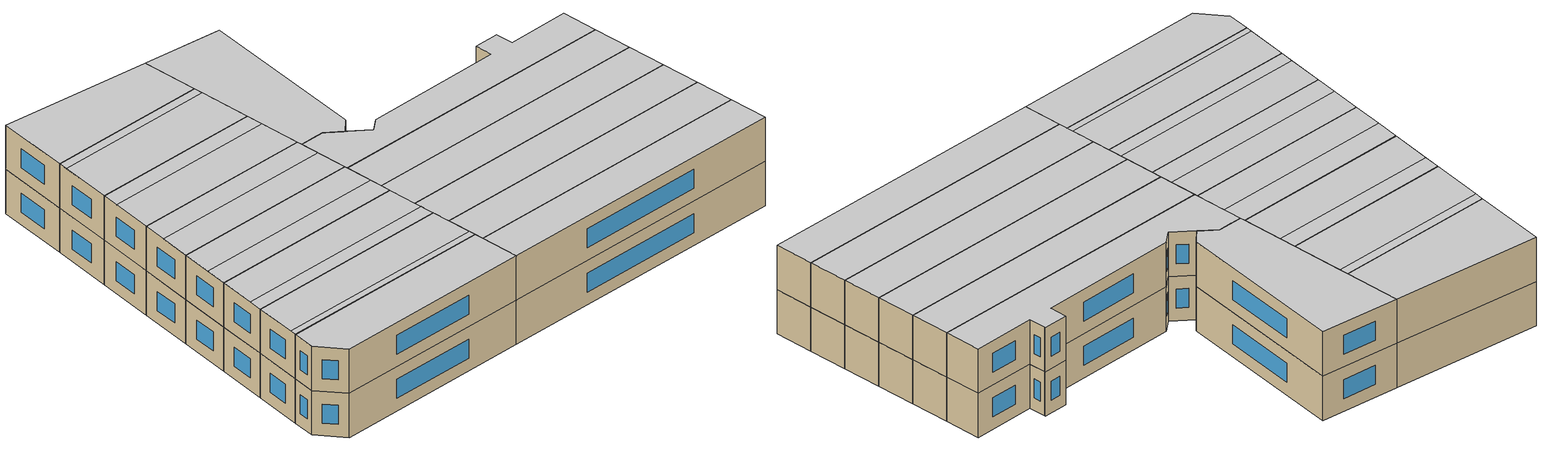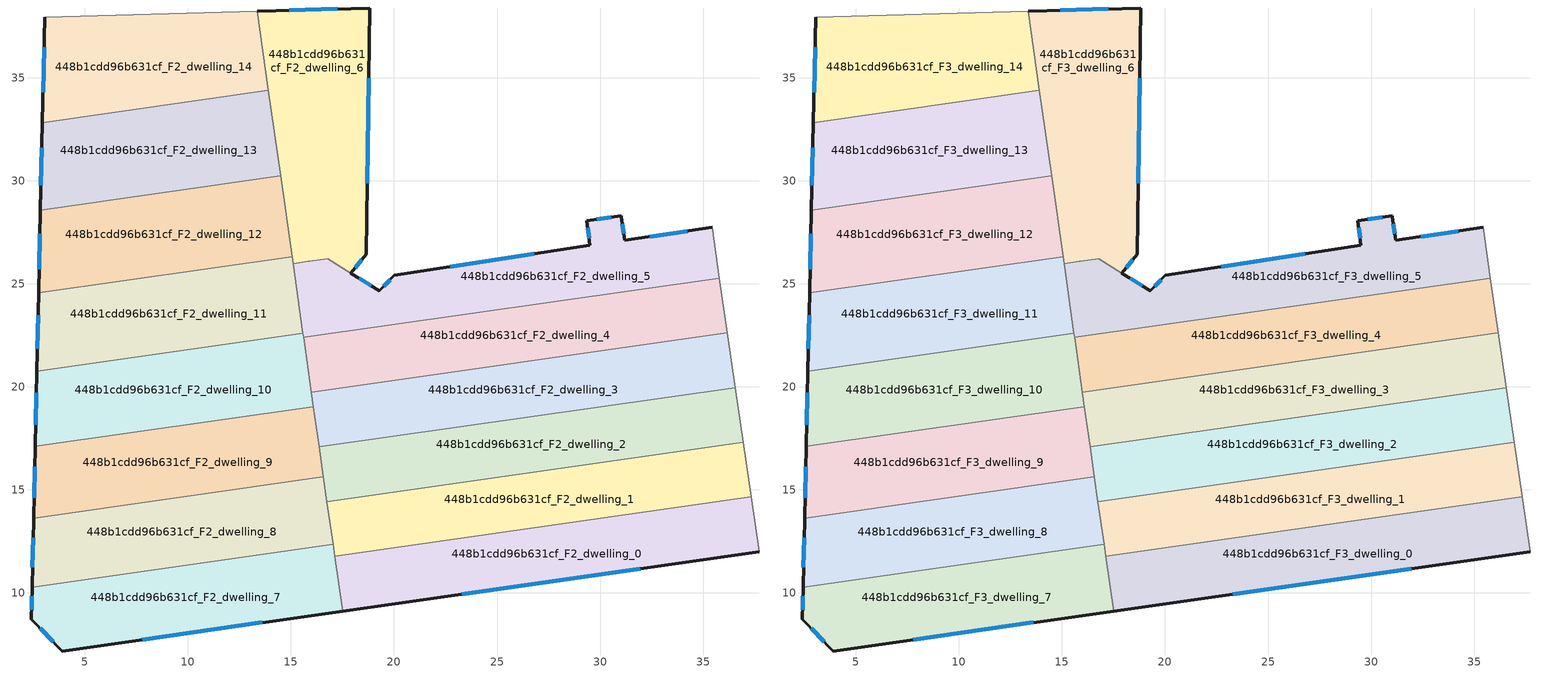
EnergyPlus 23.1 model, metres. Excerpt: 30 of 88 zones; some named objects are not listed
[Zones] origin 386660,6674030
448b1cdd96b631cf_F2_dwelling_0
 floor to 448b1cdd96b631cf_F1_dwelling_0 (EU_floor_Construction): 37.34,14.66 37.72,12.01 17.51,9.12 17.13,11.78 z6
 wall outside (EU_wall_Construction): 17.51,9.12 37.72,12.01 z6:9
 wall to 448b1cdd96b631cf_F2_dwelling_1 (EU_wall_Construction): 37.34,14.66 17.13,11.78 z6:9
 wall adiabatic (EU_wall_Construction): 37.72,12.01 37.34,14.66 z6:9
 wall to 448b1cdd96b631cf_F2_dwelling_7 (EU_wall_Construction): 17.13,11.78 17.51,9.12 z6:9
 window (EU_Window_Construction): 23.28,9.95 31.95,11.18 z6.86:8.14
448b1cdd96b631cf_F2_dwelling_1
 floor to 448b1cdd96b631cf_F1_dwelling_1 (EU_floor_Construction): 36.95,17.31 37.34,14.66 17.13,11.78 16.75,14.43 z6
 wall to 448b1cdd96b631cf_F2_dwelling_2 (EU_wall_Construction): 36.95,17.31 16.75,14.43 z6:9
 wall adiabatic (EU_wall_Construction): 37.34,14.66 36.95,17.31 z6:9
 wall to 448b1cdd96b631cf_F2_dwelling_8 (EU_wall_Construction): 16.75,14.43 17.04,12.37 z6:9
 wall to 448b1cdd96b631cf_F2_dwelling_7 (EU_wall_Construction): 17.04,12.37 17.13,11.78 z6:9
448b1cdd96b631cf_F2_dwelling_10
 floor to 448b1cdd96b631cf_F1_dwelling_10 (EU_floor_Construction): 15.58,22.6 16.09,19.04 2.59,17.12 2.67,20.75 z6
 wall outside (EU_wall_Construction): 2.67,20.75 2.59,17.12 z6:9
 wall to 448b1cdd96b631cf_F2_dwelling_9 (EU_wall_Construction): 2.59,17.12 16.09,19.04 z6:9
 wall to 448b1cdd96b631cf_F2_dwelling_11 (EU_wall_Construction): 15.58,22.6 2.67,20.75 z6:9
 wall to 448b1cdd96b631cf_F2_dwelling_4 (EU_wall_Construction): 15.99,19.74 15.61,22.4 z6:9
 wall to 448b1cdd96b631cf_F2_dwelling_5 (EU_wall_Construction): 15.61,22.4 15.58,22.6 z6:9
 wall to 448b1cdd96b631cf_F2_dwelling_3 (EU_wall_Construction): 16.09,19.04 15.99,19.74 z6:9
 window (EU_Window_Construction): 2.65,19.71 2.61,18.16 z6.86:8.14
448b1cdd96b631cf_F2_dwelling_11
 floor to 448b1cdd96b631cf_F1_dwelling_11 (EU_floor_Construction): 15.05,26.32 15.58,22.6 2.67,20.75 2.75,24.56 z6
 wall outside (EU_wall_Construction): 2.75,24.56 2.67,20.75 z6:9
 wall to 448b1cdd96b631cf_F2_dwelling_12 (EU_wall_Construction): 15.05,26.32 2.75,24.56 z6:9
 wall to 448b1cdd96b631cf_F2_dwelling_5 (EU_wall_Construction): 15.58,22.6 15.1,25.98 z6:9
 wall to 448b1cdd96b631cf_F2_dwelling_6 (EU_wall_Construction): 15.1,25.98 15.05,26.32 z6:9
 window (EU_Window_Construction): 2.73,23.48 2.69,21.84 z6.86:8.14
448b1cdd96b631cf_F2_dwelling_12
 floor to 448b1cdd96b631cf_F1_dwelling_12 (EU_floor_Construction): 14.49,30.24 15.05,26.32 2.75,24.56 2.84,28.58 z6
 wall outside (EU_wall_Construction): 2.84,28.58 2.75,24.56 z6:9
 wall to 448b1cdd96b631cf_F2_dwelling_13 (EU_wall_Construction): 14.49,30.24 2.84,28.58 z6:9
 wall to 448b1cdd96b631cf_F2_dwelling_6 (EU_wall_Construction): 15.05,26.32 14.49,30.24 z6:9
 window (EU_Window_Construction): 2.82,27.43 2.78,25.71 z6.86:8.14
448b1cdd96b631cf_F2_dwelling_13
 floor to 448b1cdd96b631cf_F1_dwelling_13 (EU_floor_Construction): 13.9,34.39 14.49,30.24 2.84,28.58 2.94,32.82 z6
 wall outside (EU_wall_Construction): 2.94,32.82 2.84,28.58 z6:9
 wall to 448b1cdd96b631cf_F2_dwelling_14 (EU_wall_Construction): 13.9,34.39 2.94,32.82 z6:9
 wall to 448b1cdd96b631cf_F2_dwelling_6 (EU_wall_Construction): 14.49,30.24 13.9,34.39 z6:9
 window (EU_Window_Construction): 2.91,31.61 2.87,29.79 z6.86:8.14
448b1cdd96b631cf_F2_dwelling_14
 floor to 448b1cdd96b631cf_F1_dwelling_14 (EU_floor_Construction): 13.35,38.23 13.9,34.39 2.94,32.82 3.05,37.95 z6
 wall outside (EU_wall_Construction): 3.05,37.95 2.94,32.82 z6:9
 wall adiabatic (EU_wall_Construction): 13.35,38.23 3.05,37.95 z6:9
 wall to 448b1cdd96b631cf_F2_dwelling_6 (EU_wall_Construction): 13.9,34.39 13.35,38.23 z6:9
 window (EU_Window_Construction): 3.02,36.48 2.97,34.29 z6.86:8.14
448b1cdd96b631cf_F2_dwelling_2
 floor to 448b1cdd96b631cf_F1_dwelling_2 (EU_floor_Construction): 36.57,19.97 36.95,17.31 16.75,14.43 16.37,17.08 z6
 wall to 448b1cdd96b631cf_F2_dwelling_3 (EU_wall_Construction): 36.57,19.97 16.37,17.08 z6:9
 wall adiabatic (EU_wall_Construction): 36.95,17.31 36.57,19.97 z6:9
 wall to 448b1cdd96b631cf_F2_dwelling_9 (EU_wall_Construction): 16.37,17.08 16.58,15.64 z6:9
 wall to 448b1cdd96b631cf_F2_dwelling_8 (EU_wall_Construction): 16.58,15.64 16.75,14.43 z6:9
448b1cdd96b631cf_F2_dwelling_3
 floor to 448b1cdd96b631cf_F1_dwelling_3 (EU_floor_Construction): 36.18,22.62 36.57,19.97 16.37,17.08 15.99,19.74 z6
 wall to 448b1cdd96b631cf_F2_dwelling_4 (EU_wall_Construction): 36.18,22.62 15.99,19.74 z6:9
 wall adiabatic (EU_wall_Construction): 36.57,19.97 36.18,22.62 z6:9
 wall to 448b1cdd96b631cf_F2_dwelling_9 (EU_wall_Construction): 16.09,19.04 16.37,17.08 z6:9
448b1cdd96b631cf_F2_dwelling_4
 floor to 448b1cdd96b631cf_F1_dwelling_4 (EU_floor_Construction): 35.8,25.28 36.18,22.62 15.99,19.74 15.61,22.4 z6
 wall to 448b1cdd96b631cf_F2_dwelling_5 (EU_wall_Construction): 35.8,25.28 15.61,22.4 z6:9
 wall adiabatic (EU_wall_Construction): 36.18,22.62 35.8,25.28 z6:9
448b1cdd96b631cf_F2_dwelling_5
 floor to 448b1cdd96b631cf_F1_dwelling_5 (EU_floor_Construction): 35.44,27.75 35.8,25.28 15.61,22.4 15.1,25.98 15.85,26.08 15.89,26.09 16.79,26.22 19.28,24.66 20.02,25.42 29.51,26.87 29.36,28.06 31.02,28.31 31.03,28.25 31.2,27.11 z6
 wall outside (EU_wall_Construction): 35.44,27.75 31.2,27.11 31.03,28.25 31.02,28.31 29.36,28.06 29.51,26.87 20.02,25.42 19.28,24.66 17.91,25.52 z6:9
 wall to 448b1cdd96b631cf_F2_dwelling_6 (EU_wall_Construction): 15.84,26.08 15.1,25.98 / 17.91,25.52 16.79,26.22 15.89,26.09 15.85,26.08 z6:9
 wall adiabatic (EU_wall_Construction): 35.8,25.28 35.44,27.75 z6:9
 window (EU_Window_Construction): 19.81,25.21 19.49,24.88 / 26.8,26.46 22.73,25.84 / 29.4,27.72 29.47,27.21 / 30.55,28.24 29.83,28.13 / 31.15,27.43 31.08,27.92 / 34.23,27.56 32.41,27.29 / 18.89,24.9 18.3,25.27 z6.86:8.14
448b1cdd96b631cf_F2_dwelling_6
 floor to 448b1cdd96b631cf_F1_dwelling_6 (EU_floor_Construction): 18.81,38.38 18.65,26.48 18.64,26.44 17.91,25.52 16.79,26.22 15.89,26.09 15.85,26.08 15.1,25.98 13.35,38.23 z6
 wall outside (EU_wall_Construction): 17.91,25.52 18.64,26.44 18.65,26.48 18.81,38.38 13.35,38.23 z6:9
 window (EU_Window_Construction): 17.25,38.34 14.91,38.28 / 18.69,29.88 18.77,34.98 / 18.12,25.78 18.43,26.17 z6.86:8.14
448b1cdd96b631cf_F2_dwelling_7
 floor to 448b1cdd96b631cf_F1_dwelling_7 (EU_floor_Construction): 17.04,12.37 17.51,9.12 3.9,7.18 2.4,8.73 2.44,10.28 z6
 wall outside (EU_wall_Construction): 2.44,10.28 2.4,8.73 3.9,7.18 17.51,9.12 z6:9
 wall to 448b1cdd96b631cf_F2_dwelling_8 (EU_wall_Construction): 17.04,12.37 2.44,10.28 z6:9
 window (EU_Window_Construction): 7.79,7.74 13.62,8.57 / 2.83,8.29 3.47,7.62 / 2.43,9.84 2.41,9.17 z6.86:8.14
448b1cdd96b631cf_F2_dwelling_8
 floor to 448b1cdd96b631cf_F1_dwelling_8 (EU_floor_Construction): 16.58,15.64 17.04,12.37 2.44,10.28 2.51,13.63 z6
 wall outside (EU_wall_Construction): 2.51,13.63 2.44,10.28 z6:9
 wall to 448b1cdd96b631cf_F2_dwelling_9 (EU_wall_Construction): 16.58,15.64 2.51,13.63 z6:9
 window (EU_Window_Construction): 2.49,12.67 2.46,11.24 z6.86:8.14
448b1cdd96b631cf_F2_dwelling_9
 floor to 448b1cdd96b631cf_F1_dwelling_9 (EU_floor_Construction): 16.09,19.04 16.58,15.64 2.51,13.63 2.59,17.12 z6
 wall outside (EU_wall_Construction): 2.59,17.12 2.51,13.63 z6:9
 window (EU_Window_Construction): 2.57,16.12 2.53,14.63 z6.86:8.14
448b1cdd96b631cf_F3_dwelling_0
 floor to 448b1cdd96b631cf_F2_dwelling_0 (EU_floor_Construction): 37.34,14.66 37.72,12.01 17.51,9.12 17.13,11.78 z9
 wall outside (EU_wall_Construction): 17.51,9.12 37.72,12.01 z9:12
 wall to 448b1cdd96b631cf_F3_dwelling_1 (EU_wall_Construction): 37.34,14.66 17.13,11.78 z9:12
 wall adiabatic (EU_wall_Construction): 37.72,12.01 37.34,14.66 z9:12
 wall to 448b1cdd96b631cf_F3_dwelling_7 (EU_wall_Construction): 17.13,11.78 17.51,9.12 z9:12
 window (EU_Window_Construction): 23.28,9.95 31.95,11.18 z9.86:11.14
 ceiling to 448b1cdd96b631cf_F4_dwelling_0 (EU_floor_Construction): 37.72,12.01 37.34,14.66 17.13,11.78 17.51,9.12 z12
448b1cdd96b631cf_F3_dwelling_1
 floor to 448b1cdd96b631cf_F2_dwelling_1 (EU_floor_Construction): 36.95,17.31 37.34,14.66 17.13,11.78 16.75,14.43 z9
 wall to 448b1cdd96b631cf_F3_dwelling_2 (EU_wall_Construction): 36.95,17.31 16.75,14.43 z9:12
 wall adiabatic (EU_wall_Construction): 37.34,14.66 36.95,17.31 z9:12
 wall to 448b1cdd96b631cf_F3_dwelling_8 (EU_wall_Construction): 16.75,14.43 17.04,12.37 z9:12
 wall to 448b1cdd96b631cf_F3_dwelling_7 (EU_wall_Construction): 17.04,12.37 17.13,11.78 z9:12
 ceiling to 448b1cdd96b631cf_F4_dwelling_1 (EU_floor_Construction): 37.34,14.66 36.95,17.31 16.75,14.43 17.13,11.78 z12
448b1cdd96b631cf_F3_dwelling_10
 floor to 448b1cdd96b631cf_F2_dwelling_10 (EU_floor_Construction): 15.58,22.6 16.09,19.04 2.59,17.12 2.67,20.75 z9
 wall outside (EU_wall_Construction): 2.67,20.75 2.59,17.12 z9:12
 wall to 448b1cdd96b631cf_F3_dwelling_9 (EU_wall_Construction): 2.59,17.12 16.09,19.04 z9:12
 wall to 448b1cdd96b631cf_F3_dwelling_11 (EU_wall_Construction): 15.58,22.6 2.67,20.75 z9:12
 wall to 448b1cdd96b631cf_F3_dwelling_4 (EU_wall_Construction): 15.99,19.74 15.61,22.4 z9:12
 wall to 448b1cdd96b631cf_F3_dwelling_5 (EU_wall_Construction): 15.61,22.4 15.58,22.6 z9:12
 wall to 448b1cdd96b631cf_F3_dwelling_3 (EU_wall_Construction): 16.09,19.04 15.99,19.74 z9:12
 window (EU_Window_Construction): 2.65,19.71 2.61,18.16 z9.86:11.14
 ceiling to 448b1cdd96b631cf_F4_dwelling_9 (EU_floor_Construction): 16.09,19.04 15.88,20.55 2.62,18.66 2.59,17.12 z12
 ceiling to 448b1cdd96b631cf_F4_dwelling_10 (EU_floor_Construction): 15.88,20.55 15.58,22.6 2.67,20.75 2.62,18.66 z12
448b1cdd96b631cf_F3_dwelling_11
 floor to 448b1cdd96b631cf_F2_dwelling_11 (EU_floor_Construction): 15.05,26.32 15.58,22.6 2.67,20.75 2.75,24.56 z9
 wall outside (EU_wall_Construction): 2.75,24.56 2.67,20.75 z9:12
 wall to 448b1cdd96b631cf_F3_dwelling_12 (EU_wall_Construction): 15.05,26.32 2.75,24.56 z9:12
 wall to 448b1cdd96b631cf_F3_dwelling_5 (EU_wall_Construction): 15.58,22.6 15.1,25.98 z9:12
 wall to 448b1cdd96b631cf_F3_dwelling_6 (EU_wall_Construction): 15.1,25.98 15.05,26.32 z9:12
 window (EU_Window_Construction): 2.73,23.48 2.69,21.84 z9.86:11.14
 ceiling to 448b1cdd96b631cf_F4_dwelling_11 (EU_floor_Construction): 15.28,24.7 15.05,26.32 2.75,24.56 2.72,22.91 z12
 ceiling to 448b1cdd96b631cf_F4_dwelling_10 (EU_floor_Construction): 15.58,22.6 15.28,24.7 2.72,22.91 2.67,20.75 z12
448b1cdd96b631cf_F3_dwelling_12
 floor to 448b1cdd96b631cf_F2_dwelling_12 (EU_floor_Construction): 14.49,30.24 15.05,26.32 2.75,24.56 2.84,28.58 z9
 wall outside (EU_wall_Construction): 2.84,28.58 2.75,24.56 z9:12
 wall to 448b1cdd96b631cf_F3_dwelling_13 (EU_wall_Construction): 14.49,30.24 2.84,28.58 z9:12
 wall to 448b1cdd96b631cf_F3_dwelling_6 (EU_wall_Construction): 15.05,26.32 14.49,30.24 z9:12
 window (EU_Window_Construction): 2.82,27.43 2.78,25.71 z9.86:11.14
 ceiling to 448b1cdd96b631cf_F4_dwelling_12 (EU_floor_Construction): 14.66,29.1 14.49,30.24 2.84,28.58 2.82,27.41 z12
 ceiling to 448b1cdd96b631cf_F4_dwelling_11 (EU_floor_Construction): 15.05,26.32 14.66,29.1 2.82,27.41 2.75,24.56 z12
448b1cdd96b631cf_F3_dwelling_13
 floor to 448b1cdd96b631cf_F2_dwelling_13 (EU_floor_Construction): 13.9,34.39 14.49,30.24 2.84,28.58 2.94,32.82 z9
 wall outside (EU_wall_Construction): 2.94,32.82 2.84,28.58 z9:12
 wall to 448b1cdd96b631cf_F3_dwelling_14 (EU_wall_Construction): 13.9,34.39 2.94,32.82 z9:12
 wall to 448b1cdd96b631cf_F3_dwelling_6 (EU_wall_Construction): 14.49,30.24 13.9,34.39 z9:12
 window (EU_Window_Construction): 2.91,31.61 2.87,29.79 z9.86:11.14
 ceiling to 448b1cdd96b631cf_F4_dwelling_12 (EU_floor_Construction): 14.49,30.24 13.99,33.78 2.92,32.2 2.84,28.58 z12
 ceiling to 448b1cdd96b631cf_F4_dwelling_13 (EU_floor_Construction): 13.99,33.78 13.9,34.39 2.94,32.82 2.92,32.2 z12
448b1cdd96b631cf_F3_dwelling_14
 floor to 448b1cdd96b631cf_F2_dwelling_14 (EU_floor_Construction): 13.35,38.23 13.9,34.39 2.94,32.82 3.05,37.95 z9
 wall outside (EU_wall_Construction): 3.05,37.95 2.94,32.82 z9:12
 wall adiabatic (EU_wall_Construction): 13.35,38.23 3.05,37.95 z9:12
 wall to 448b1cdd96b631cf_F3_dwelling_6 (EU_wall_Construction): 13.9,34.39 13.35,38.23 z9:12
 window (EU_Window_Construction): 3.02,36.48 2.97,34.29 z9.86:11.14
 ceiling to 448b1cdd96b631cf_F4_dwelling_13 (EU_floor_Construction): 13.9,34.39 13.35,38.23 3.05,37.95 2.94,32.82 z12
448b1cdd96b631cf_F3_dwelling_2
 floor to 448b1cdd96b631cf_F2_dwelling_2 (EU_floor_Construction): 36.57,19.97 36.95,17.31 16.75,14.43 16.37,17.08 z9
 wall to 448b1cdd96b631cf_F3_dwelling_3 (EU_wall_Construction): 36.57,19.97 16.37,17.08 z9:12
 wall adiabatic (EU_wall_Construction): 36.95,17.31 36.57,19.97 z9:12
 wall to 448b1cdd96b631cf_F3_dwelling_9 (EU_wall_Construction): 16.37,17.08 16.58,15.64 z9:12
 wall to 448b1cdd96b631cf_F3_dwelling_8 (EU_wall_Construction): 16.58,15.64 16.75,14.43 z9:12
 ceiling to 448b1cdd96b631cf_F4_dwelling_2 (EU_floor_Construction): 36.95,17.31 36.57,19.97 16.37,17.08 16.75,14.43 z12
448b1cdd96b631cf_F3_dwelling_3
 floor to 448b1cdd96b631cf_F2_dwelling_3 (EU_floor_Construction): 36.18,22.62 36.57,19.97 16.37,17.08 15.99,19.74 z9
 wall to 448b1cdd96b631cf_F3_dwelling_4 (EU_wall_Construction): 36.18,22.62 15.99,19.74 z9:12
 wall adiabatic (EU_wall_Construction): 36.57,19.97 36.18,22.62 z9:12
 wall to 448b1cdd96b631cf_F3_dwelling_9 (EU_wall_Construction): 16.09,19.04 16.37,17.08 z9:12
 ceiling to 448b1cdd96b631cf_F4_dwelling_3 (EU_floor_Construction): 36.57,19.97 36.18,22.62 15.99,19.74 16.37,17.08 z12
448b1cdd96b631cf_F3_dwelling_4
 floor to 448b1cdd96b631cf_F2_dwelling_4 (EU_floor_Construction): 35.8,25.28 36.18,22.62 15.99,19.74 15.61,22.4 z9
 wall to 448b1cdd96b631cf_F3_dwelling_5 (EU_wall_Construction): 35.8,25.28 15.61,22.4 z9:12
 wall adiabatic (EU_wall_Construction): 36.18,22.62 35.8,25.28 z9:12
 ceiling to 448b1cdd96b631cf_F4_dwelling_4 (EU_floor_Construction): 36.18,22.62 35.8,25.28 15.61,22.4 15.99,19.74 z12
448b1cdd96b631cf_F3_dwelling_5
 floor to 448b1cdd96b631cf_F2_dwelling_5 (EU_floor_Construction): 35.44,27.75 35.8,25.28 15.61,22.4 15.1,25.98 15.85,26.08 15.89,26.09 16.79,26.22 19.28,24.66 20.02,25.42 29.51,26.87 29.36,28.06 31.02,28.31 31.03,28.25 31.2,27.11 z9
 wall outside (EU_wall_Construction): 35.44,27.75 31.2,27.11 31.03,28.25 31.02,28.31 29.36,28.06 29.51,26.87 20.02,25.42 19.28,24.66 17.91,25.52 z9:12
 wall to 448b1cdd96b631cf_F3_dwelling_6 (EU_wall_Construction): 15.84,26.08 15.1,25.98 / 17.91,25.52 16.79,26.22 15.89,26.09 15.85,26.08 z9:12
 wall adiabatic (EU_wall_Construction): 35.8,25.28 35.44,27.75 z9:12
 window (EU_Window_Construction): 19.81,25.21 19.49,24.88 / 26.8,26.46 22.73,25.84 / 29.4,27.72 29.47,27.21 / 30.55,28.24 29.83,28.13 / 31.15,27.43 31.08,27.92 / 34.23,27.56 32.41,27.29 / 18.89,24.9 18.3,25.27 z9.86:11.14
 ceiling to 448b1cdd96b631cf_F4_dwelling_5 (EU_floor_Construction): 35.8,25.28 35.44,27.75 31.2,27.11 31.03,28.25 31.02,28.31 29.36,28.06 29.51,26.87 20.02,25.42 19.28,24.66 16.79,26.22 15.89,26.09 15.85,26.08 15.1,25.98 15.61,22.4 z12
448b1cdd96b631cf_F3_dwelling_6
 floor to 448b1cdd96b631cf_F2_dwelling_6 (EU_floor_Construction): 18.81,38.38 18.65,26.48 18.64,26.44 17.91,25.52 16.79,26.22 15.89,26.09 15.85,26.08 15.1,25.98 13.35,38.23 z9
 wall outside (EU_wall_Construction): 17.91,25.52 18.64,26.44 18.65,26.48 18.81,38.38 13.35,38.23 z9:12
 window (EU_Window_Construction): 17.25,38.34 14.91,38.28 / 18.69,29.88 18.77,34.98 / 18.12,25.78 18.43,26.17 z9.86:11.14
 ceiling to 448b1cdd96b631cf_F4_dwelling_6 (EU_floor_Construction): 17.91,25.52 18.64,26.44 18.65,26.48 18.81,38.38 13.35,38.23 15.1,25.98 15.85,26.08 15.89,26.09 16.79,26.22 z12
448b1cdd96b631cf_F3_dwelling_7
 floor to 448b1cdd96b631cf_F2_dwelling_7 (EU_floor_Construction): 17.04,12.37 17.51,9.12 3.9,7.18 2.4,8.73 2.44,10.28 z9
 wall outside (EU_wall_Construction): 2.44,10.28 2.4,8.73 3.9,7.18 17.51,9.12 z9:12
 wall to 448b1cdd96b631cf_F3_dwelling_8 (EU_wall_Construction): 17.04,12.37 2.44,10.28 z9:12
 window (EU_Window_Construction): 7.79,7.74 13.62,8.57 / 2.83,8.29 3.47,7.62 / 2.43,9.84 2.41,9.17 z9.86:11.14
 ceiling to 448b1cdd96b631cf_F4_dwelling_7 (EU_floor_Construction): 17.51,9.12 17.04,12.37 2.44,10.28 2.4,8.73 3.9,7.18 z12
448b1cdd96b631cf_F3_dwelling_8
 floor to 448b1cdd96b631cf_F2_dwelling_8 (EU_floor_Construction): 16.58,15.64 17.04,12.37 2.44,10.28 2.51,13.63 z9
 wall outside (EU_wall_Construction): 2.51,13.63 2.44,10.28 z9:12
 wall to 448b1cdd96b631cf_F3_dwelling_9 (EU_wall_Construction): 16.58,15.64 2.51,13.63 z9:12
 window (EU_Window_Construction): 2.49,12.67 2.46,11.24 z9.86:11.14
 ceiling to 448b1cdd96b631cf_F4_dwelling_8 (EU_floor_Construction): 16.98,12.83 16.58,15.64 2.51,13.63 2.45,10.75 z12
 ceiling to 448b1cdd96b631cf_F4_dwelling_7 (EU_floor_Construction): 17.04,12.37 16.98,12.83 2.45,10.75 2.44,10.28 z12
448b1cdd96b631cf_F3_dwelling_9
 floor to 448b1cdd96b631cf_F2_dwelling_9 (EU_floor_Construction): 16.09,19.04 16.58,15.64 2.51,13.63 2.59,17.12 z9
 wall outside (EU_wall_Construction): 2.59,17.12 2.51,13.63 z9:12
 window (EU_Window_Construction): 2.57,16.12 2.53,14.63 z9.86:11.14
 ceiling to 448b1cdd96b631cf_F4_dwelling_9 (EU_floor_Construction): 16.44,16.6 16.09,19.04 2.59,17.12 2.53,14.61 z12
 ceiling to 448b1cdd96b631cf_F4_dwelling_8 (EU_floor_Construction): 16.58,15.64 16.44,16.6 2.53,14.61 2.51,13.63 z12
[Building]
EU S2 Campaign: North Axis=0; Terrain=City; Solar Distribution=FullExterior
[Site:Location]
Helsinki-Vantaa.AP: Latitude=60.317; Longitude=24.963; Time Zone=2; Elevation=54.6
[SizingPeriod:WeatherFileDays]
AnnualSizingPeriod: Begin Month=1; Begin Day of Month=1; End Month=12; End Day of Month=31; Day of Week for Start Day=Monday; Use Weather File Daylight Saving Period=No; Use Weather File Rain and Snow Indicators=No
[MATERIAL]
EU_InternalMass_Material: Roughness=MediumRough; Thickness=0.1; Conductivity=1; Density=1800; Specific Heat=900; Thermal Absorptance=0.9; Solar Absorptance=0.7; Visible Absorptance=0.7
[MATERIAL:NOMASS] Roughness=MediumRough; Thermal Absorptance=0.9; Solar Absorptance=0.7; Visible Absorptance=0.7
Name | Thermal Resistance
EU_wall_NoMass | 1.10183
EU_floor_NoMass | 1.70606
[WINDOWMATERIAL:SIMPLEGLAZINGSYSTEM]
EU_Window_SimpleGlazing: UFactor=3.11035; Solar Heat Gain Coefficient=0.8; Visible Transmittance=0.8
[CONSTRUCTION]
EU_wall_Construction: EU_wall_NoMass
EU_floor_Construction: EU_floor_NoMass
EU_Window_Construction: EU_Window_SimpleGlazing
EU_InternalMass_Construction: EU_InternalMass_Material
[ZONE] Type=1; Multiplier=1; Ceiling Height=autocalculate; Floor Area=autocalculate; Part of Total Floor Area=Yes
Name | Volume
448b1cdd96b631cf_F2_dwelling_0; 448b1cdd96b631cf_F3_dwelling_0 | 164.157
448b1cdd96b631cf_F2_dwelling_1; 448b1cdd96b631cf_F3_dwelling_1 | 164.16
448b1cdd96b631cf_F2_dwelling_10; 448b1cdd96b631cf_F3_dwelling_10 | 143.662
448b1cdd96b631cf_F2_dwelling_11; 448b1cdd96b631cf_F3_dwelling_11 | 143.656
448b1cdd96b631cf_F2_dwelling_12; 448b1cdd96b631cf_F3_dwelling_12 | 143.665
448b1cdd96b631cf_F2_dwelling_13; 448b1cdd96b631cf_F3_dwelling_13 | 143.608
448b1cdd96b631cf_F2_dwelling_14; 448b1cdd96b631cf_F3_dwelling_14 | 143.664
448b1cdd96b631cf_F2_dwelling_2; 448b1cdd96b631cf_F3_dwelling_2 | 164.205
448b1cdd96b631cf_F2_dwelling_3; 448b1cdd96b631cf_F3_dwelling_3 | 164.146
448b1cdd96b631cf_F2_dwelling_4; 448b1cdd96b631cf_F3_dwelling_4 | 164.127
448b1cdd96b631cf_F2_dwelling_5; 448b1cdd96b631cf_F3_dwelling_5 | 162.011
448b1cdd96b631cf_F2_dwelling_6; 448b1cdd96b631cf_F3_dwelling_6 | 166.365
448b1cdd96b631cf_F2_dwelling_7; 448b1cdd96b631cf_F3_dwelling_7; 448b1cdd96b631cf_F2_dwelling_9; 448b1cdd96b631cf_F3_dwelling_9 | 143.642
448b1cdd96b631cf_F2_dwelling_8; 448b1cdd96b631cf_F3_dwelling_8 | 143.632
[INTERNALMASS] Construction=EU_InternalMass_Construction
Name | Zone or ZoneList | Surface Area
448b1cdd96b631cf_F2_dwelling_0_EU_InternalMass | 448b1cdd96b631cf_F2_dwelling_0 | 54.7191
448b1cdd96b631cf_F2_dwelling_1_EU_InternalMass | 448b1cdd96b631cf_F2_dwelling_1 | 54.7203
448b1cdd96b631cf_F2_dwelling_2_EU_InternalMass | 448b1cdd96b631cf_F2_dwelling_2 | 54.7347
448b1cdd96b631cf_F2_dwelling_3_EU_InternalMass | 448b1cdd96b631cf_F2_dwelling_3 | 54.7156
448b1cdd96b631cf_F2_dwelling_4_EU_InternalMass | 448b1cdd96b631cf_F2_dwelling_4 | 54.7092
448b1cdd96b631cf_F2_dwelling_5_EU_InternalMass | 448b1cdd96b631cf_F2_dwelling_5 | 54.0035
448b1cdd96b631cf_F2_dwelling_6_EU_InternalMass | 448b1cdd96b631cf_F2_dwelling_6 | 55.4552
448b1cdd96b631cf_F2_dwelling_7_EU_InternalMass | 448b1cdd96b631cf_F2_dwelling_7 | 47.8806
448b1cdd96b631cf_F2_dwelling_8_EU_InternalMass | 448b1cdd96b631cf_F2_dwelling_8 | 47.8773
448b1cdd96b631cf_F2_dwelling_9_EU_InternalMass | 448b1cdd96b631cf_F2_dwelling_9 | 47.8809
448b1cdd96b631cf_F2_dwelling_10_EU_InternalMass | 448b1cdd96b631cf_F2_dwelling_10 | 47.8876
448b1cdd96b631cf_F2_dwelling_11_EU_InternalMass | 448b1cdd96b631cf_F2_dwelling_11 | 47.8853
448b1cdd96b631cf_F2_dwelling_12_EU_InternalMass | 448b1cdd96b631cf_F2_dwelling_12 | 47.8884
448b1cdd96b631cf_F2_dwelling_13_EU_InternalMass | 448b1cdd96b631cf_F2_dwelling_13 | 47.8697
448b1cdd96b631cf_F2_dwelling_14_EU_InternalMass | 448b1cdd96b631cf_F2_dwelling_14 | 47.8879
448b1cdd96b631cf_F3_dwelling_0_EU_InternalMass | 448b1cdd96b631cf_F3_dwelling_0 | 54.7191
448b1cdd96b631cf_F3_dwelling_1_EU_InternalMass | 448b1cdd96b631cf_F3_dwelling_1 | 54.7203
448b1cdd96b631cf_F3_dwelling_2_EU_InternalMass | 448b1cdd96b631cf_F3_dwelling_2 | 54.7347
448b1cdd96b631cf_F3_dwelling_3_EU_InternalMass | 448b1cdd96b631cf_F3_dwelling_3 | 54.7156
448b1cdd96b631cf_F3_dwelling_4_EU_InternalMass | 448b1cdd96b631cf_F3_dwelling_4 | 54.7092
448b1cdd96b631cf_F3_dwelling_5_EU_InternalMass | 448b1cdd96b631cf_F3_dwelling_5 | 54.0035
448b1cdd96b631cf_F3_dwelling_6_EU_InternalMass | 448b1cdd96b631cf_F3_dwelling_6 | 55.4552
448b1cdd96b631cf_F3_dwelling_7_EU_InternalMass | 448b1cdd96b631cf_F3_dwelling_7 | 47.8806
448b1cdd96b631cf_F3_dwelling_8_EU_InternalMass | 448b1cdd96b631cf_F3_dwelling_8 | 47.8773
448b1cdd96b631cf_F3_dwelling_9_EU_InternalMass | 448b1cdd96b631cf_F3_dwelling_9 | 47.8809
448b1cdd96b631cf_F3_dwelling_10_EU_InternalMass | 448b1cdd96b631cf_F3_dwelling_10 | 47.8876
448b1cdd96b631cf_F3_dwelling_11_EU_InternalMass | 448b1cdd96b631cf_F3_dwelling_11 | 47.8853
448b1cdd96b631cf_F3_dwelling_12_EU_InternalMass | 448b1cdd96b631cf_F3_dwelling_12 | 47.8884
448b1cdd96b631cf_F3_dwelling_13_EU_InternalMass | 448b1cdd96b631cf_F3_dwelling_13 | 47.8697
448b1cdd96b631cf_F3_dwelling_14_EU_InternalMass | 448b1cdd96b631cf_F3_dwelling_14 | 47.8879
[OTHEREQUIPMENT] Fuel Type=Electricity; Design Level Calculation Method=Watts/Area; Power per Zone Floor Area=1; Fraction Latent=0; Fraction Radiant=0; Fraction Lost=0; Carbon Dioxide Generation Rate=0; EndUse Subcategory=EU_Step8_InternalGains
Name | Zone or ZoneList or Space or SpaceList | Schedule
EU_Step8_InternalGain_448b1cdd96b631cf_F2_dwelling_0_f000 | 448b1cdd96b631cf_F2_dwelling_0 | EU_Step8_GainSchedule_448b1cdd96b631cf_F2_dwelling_0_f000
EU_Step8_InternalGain_448b1cdd96b631cf_F2_dwelling_1_f000 | 448b1cdd96b631cf_F2_dwelling_1 | EU_Step8_GainSchedule_448b1cdd96b631cf_F2_dwelling_1_f000
EU_Step8_InternalGain_448b1cdd96b631cf_F2_dwelling_2_f000 | 448b1cdd96b631cf_F2_dwelling_2 | EU_Step8_GainSchedule_448b1cdd96b631cf_F2_dwelling_2_f000
EU_Step8_InternalGain_448b1cdd96b631cf_F2_dwelling_3_f000 | 448b1cdd96b631cf_F2_dwelling_3 | EU_Step8_GainSchedule_448b1cdd96b631cf_F2_dwelling_3_f000
EU_Step8_InternalGain_448b1cdd96b631cf_F2_dwelling_4_f000 | 448b1cdd96b631cf_F2_dwelling_4 | EU_Step8_GainSchedule_448b1cdd96b631cf_F2_dwelling_4_f000
EU_Step8_InternalGain_448b1cdd96b631cf_F2_dwelling_5_f000 | 448b1cdd96b631cf_F2_dwelling_5 | EU_Step8_GainSchedule_448b1cdd96b631cf_F2_dwelling_5_f000
EU_Step8_InternalGain_448b1cdd96b631cf_F2_dwelling_6_f000 | 448b1cdd96b631cf_F2_dwelling_6 | EU_Step8_GainSchedule_448b1cdd96b631cf_F2_dwelling_6_f000
EU_Step8_InternalGain_448b1cdd96b631cf_F2_dwelling_7_f000 | 448b1cdd96b631cf_F2_dwelling_7 | EU_Step8_GainSchedule_448b1cdd96b631cf_F2_dwelling_7_f000
EU_Step8_InternalGain_448b1cdd96b631cf_F2_dwelling_8_f000 | 448b1cdd96b631cf_F2_dwelling_8 | EU_Step8_GainSchedule_448b1cdd96b631cf_F2_dwelling_8_f000
EU_Step8_InternalGain_448b1cdd96b631cf_F2_dwelling_9_f000 | 448b1cdd96b631cf_F2_dwelling_9 | EU_Step8_GainSchedule_448b1cdd96b631cf_F2_dwelling_9_f000
EU_Step8_InternalGain_448b1cdd96b631cf_F2_dwelling_10_f000 | 448b1cdd96b631cf_F2_dwelling_10 | EU_Step8_GainSchedule_448b1cdd96b631cf_F2_dwelling_10_f000
EU_Step8_InternalGain_448b1cdd96b631cf_F2_dwelling_11_f000 | 448b1cdd96b631cf_F2_dwelling_11 | EU_Step8_GainSchedule_448b1cdd96b631cf_F2_dwelling_11_f000
EU_Step8_InternalGain_448b1cdd96b631cf_F2_dwelling_12_f000 | 448b1cdd96b631cf_F2_dwelling_12 | EU_Step8_GainSchedule_448b1cdd96b631cf_F2_dwelling_12_f000
EU_Step8_InternalGain_448b1cdd96b631cf_F2_dwelling_13_f000 | 448b1cdd96b631cf_F2_dwelling_13 | EU_Step8_GainSchedule_448b1cdd96b631cf_F2_dwelling_13_f000
EU_Step8_InternalGain_448b1cdd96b631cf_F2_dwelling_14_f000 | 448b1cdd96b631cf_F2_dwelling_14 | EU_Step8_GainSchedule_448b1cdd96b631cf_F2_dwelling_14_f000
EU_Step8_InternalGain_448b1cdd96b631cf_F3_dwelling_0_f000 | 448b1cdd96b631cf_F3_dwelling_0 | EU_Step8_GainSchedule_448b1cdd96b631cf_F3_dwelling_0_f000
EU_Step8_InternalGain_448b1cdd96b631cf_F3_dwelling_1_f000 | 448b1cdd96b631cf_F3_dwelling_1 | EU_Step8_GainSchedule_448b1cdd96b631cf_F3_dwelling_1_f000
EU_Step8_InternalGain_448b1cdd96b631cf_F3_dwelling_2_f000 | 448b1cdd96b631cf_F3_dwelling_2 | EU_Step8_GainSchedule_448b1cdd96b631cf_F3_dwelling_2_f000
EU_Step8_InternalGain_448b1cdd96b631cf_F3_dwelling_3_f000 | 448b1cdd96b631cf_F3_dwelling_3 | EU_Step8_GainSchedule_448b1cdd96b631cf_F3_dwelling_3_f000
EU_Step8_InternalGain_448b1cdd96b631cf_F3_dwelling_4_f000 | 448b1cdd96b631cf_F3_dwelling_4 | EU_Step8_GainSchedule_448b1cdd96b631cf_F3_dwelling_4_f000
EU_Step8_InternalGain_448b1cdd96b631cf_F3_dwelling_5_f000 | 448b1cdd96b631cf_F3_dwelling_5 | EU_Step8_GainSchedule_448b1cdd96b631cf_F3_dwelling_5_f000
EU_Step8_InternalGain_448b1cdd96b631cf_F3_dwelling_6_f000 | 448b1cdd96b631cf_F3_dwelling_6 | EU_Step8_GainSchedule_448b1cdd96b631cf_F3_dwelling_6_f000
EU_Step8_InternalGain_448b1cdd96b631cf_F3_dwelling_7_f000 | 448b1cdd96b631cf_F3_dwelling_7 | EU_Step8_GainSchedule_448b1cdd96b631cf_F3_dwelling_7_f000
EU_Step8_InternalGain_448b1cdd96b631cf_F3_dwelling_8_f000 | 448b1cdd96b631cf_F3_dwelling_8 | EU_Step8_GainSchedule_448b1cdd96b631cf_F3_dwelling_8_f000
EU_Step8_InternalGain_448b1cdd96b631cf_F3_dwelling_9_f000 | 448b1cdd96b631cf_F3_dwelling_9 | EU_Step8_GainSchedule_448b1cdd96b631cf_F3_dwelling_9_f000
EU_Step8_InternalGain_448b1cdd96b631cf_F3_dwelling_10_f000 | 448b1cdd96b631cf_F3_dwelling_10 | EU_Step8_GainSchedule_448b1cdd96b631cf_F3_dwelling_10_f000
EU_Step8_InternalGain_448b1cdd96b631cf_F3_dwelling_11_f000 | 448b1cdd96b631cf_F3_dwelling_11 | EU_Step8_GainSchedule_448b1cdd96b631cf_F3_dwelling_11_f000
EU_Step8_InternalGain_448b1cdd96b631cf_F3_dwelling_12_f000 | 448b1cdd96b631cf_F3_dwelling_12 | EU_Step8_GainSchedule_448b1cdd96b631cf_F3_dwelling_12_f000
EU_Step8_InternalGain_448b1cdd96b631cf_F3_dwelling_13_f000 | 448b1cdd96b631cf_F3_dwelling_13 | EU_Step8_GainSchedule_448b1cdd96b631cf_F3_dwelling_13_f000
EU_Step8_InternalGain_448b1cdd96b631cf_F3_dwelling_14_f000 | 448b1cdd96b631cf_F3_dwelling_14 | EU_Step8_GainSchedule_448b1cdd96b631cf_F3_dwelling_14_f000
[ZONEVENTILATION:DESIGNFLOWRATE] Schedule=EU_AlwaysOn; Design Flow Rate Calculation Method=AirChanges/Hour; Air Changes per Hour=0.756316; Ventilation Type=Natural; Fan Pressure Rise=0; Fan Total Efficiency=1; Constant Term Coefficient=1; Temperature Term Coefficient=0; Velocity Term Coefficient=0; Velocity Squared Term Coefficient=0; Minimum Indoor Temperature=-100; Maximum Indoor Temperature=100; Delta Temperature=-100; Minimum Outdoor Temperature=-100; Maximum Outdoor Temperature=100; Maximum Wind Speed=40
Name | Zone or ZoneList or Space or SpaceList
EU_ConstantAir_448b1cdd96b631cf_F2_dwelling_0 | 448b1cdd96b631cf_F2_dwelling_0
EU_ConstantAir_448b1cdd96b631cf_F2_dwelling_1 | 448b1cdd96b631cf_F2_dwelling_1
EU_ConstantAir_448b1cdd96b631cf_F2_dwelling_2 | 448b1cdd96b631cf_F2_dwelling_2
EU_ConstantAir_448b1cdd96b631cf_F2_dwelling_3 | 448b1cdd96b631cf_F2_dwelling_3
EU_ConstantAir_448b1cdd96b631cf_F2_dwelling_4 | 448b1cdd96b631cf_F2_dwelling_4
EU_ConstantAir_448b1cdd96b631cf_F2_dwelling_5 | 448b1cdd96b631cf_F2_dwelling_5
EU_ConstantAir_448b1cdd96b631cf_F2_dwelling_6 | 448b1cdd96b631cf_F2_dwelling_6
EU_ConstantAir_448b1cdd96b631cf_F2_dwelling_7 | 448b1cdd96b631cf_F2_dwelling_7
EU_ConstantAir_448b1cdd96b631cf_F2_dwelling_8 | 448b1cdd96b631cf_F2_dwelling_8
EU_ConstantAir_448b1cdd96b631cf_F2_dwelling_9 | 448b1cdd96b631cf_F2_dwelling_9
EU_ConstantAir_448b1cdd96b631cf_F2_dwelling_10 | 448b1cdd96b631cf_F2_dwelling_10
EU_ConstantAir_448b1cdd96b631cf_F2_dwelling_11 | 448b1cdd96b631cf_F2_dwelling_11
EU_ConstantAir_448b1cdd96b631cf_F2_dwelling_12 | 448b1cdd96b631cf_F2_dwelling_12
EU_ConstantAir_448b1cdd96b631cf_F2_dwelling_13 | 448b1cdd96b631cf_F2_dwelling_13
EU_ConstantAir_448b1cdd96b631cf_F2_dwelling_14 | 448b1cdd96b631cf_F2_dwelling_14
EU_ConstantAir_448b1cdd96b631cf_F3_dwelling_0 | 448b1cdd96b631cf_F3_dwelling_0
EU_ConstantAir_448b1cdd96b631cf_F3_dwelling_1 | 448b1cdd96b631cf_F3_dwelling_1
EU_ConstantAir_448b1cdd96b631cf_F3_dwelling_2 | 448b1cdd96b631cf_F3_dwelling_2
EU_ConstantAir_448b1cdd96b631cf_F3_dwelling_3 | 448b1cdd96b631cf_F3_dwelling_3
EU_ConstantAir_448b1cdd96b631cf_F3_dwelling_4 | 448b1cdd96b631cf_F3_dwelling_4
EU_ConstantAir_448b1cdd96b631cf_F3_dwelling_5 | 448b1cdd96b631cf_F3_dwelling_5
EU_ConstantAir_448b1cdd96b631cf_F3_dwelling_6 | 448b1cdd96b631cf_F3_dwelling_6
EU_ConstantAir_448b1cdd96b631cf_F3_dwelling_7 | 448b1cdd96b631cf_F3_dwelling_7
EU_ConstantAir_448b1cdd96b631cf_F3_dwelling_8 | 448b1cdd96b631cf_F3_dwelling_8
EU_ConstantAir_448b1cdd96b631cf_F3_dwelling_9 | 448b1cdd96b631cf_F3_dwelling_9
EU_ConstantAir_448b1cdd96b631cf_F3_dwelling_10 | 448b1cdd96b631cf_F3_dwelling_10
EU_ConstantAir_448b1cdd96b631cf_F3_dwelling_11 | 448b1cdd96b631cf_F3_dwelling_11
EU_ConstantAir_448b1cdd96b631cf_F3_dwelling_12 | 448b1cdd96b631cf_F3_dwelling_12
EU_ConstantAir_448b1cdd96b631cf_F3_dwelling_13 | 448b1cdd96b631cf_F3_dwelling_13
EU_ConstantAir_448b1cdd96b631cf_F3_dwelling_14 | 448b1cdd96b631cf_F3_dwelling_14
[HVACTEMPLATE:ZONE:IDEALLOADSAIRSYSTEM] System Availability Schedule=EU_AlwaysOn; Maximum Heating Supply Air Temperature=50; Minimum Cooling Supply Air Temperature=13; Maximum Heating Supply Air Humidity Ratio=0.0156; Minimum Cooling Supply Air Humidity Ratio=0.0077; Heating Limit=NoLimit; Cooling Limit=NoLimit; Heating Availability Schedule=EU_AlwaysOn; Cooling Availability Schedule=EU_CoolingOff; Dehumidification Control Type=ConstantSensibleHeatRatio; Cooling Sensible Heat Ratio=0.7; Dehumidification Setpoint=60; Humidification Control Type=None; Humidification Setpoint=30; Outdoor Air Method=None; Outdoor Air Flow Rate per Person=0.00944; Outdoor Air Flow Rate per Zone Floor Area=0; Outdoor Air Flow Rate per Zone=0; Demand Controlled Ventilation Type=None; Outdoor Air Economizer Type=NoEconomizer; Heat Recovery Type=None; Sensible Heat Recovery Effectiveness=0.7; Latent Heat Recovery Effectiveness=0.65
Name | Template Thermostat
448b1cdd96b631cf_F2_dwelling_0 | EU_HeatOnly_448b1cdd96b631cf_F2_dwelling_0
448b1cdd96b631cf_F2_dwelling_1 | EU_HeatOnly_448b1cdd96b631cf_F2_dwelling_1
448b1cdd96b631cf_F2_dwelling_2 | EU_HeatOnly_448b1cdd96b631cf_F2_dwelling_2
448b1cdd96b631cf_F2_dwelling_3 | EU_HeatOnly_448b1cdd96b631cf_F2_dwelling_3
448b1cdd96b631cf_F2_dwelling_4 | EU_HeatOnly_448b1cdd96b631cf_F2_dwelling_4
448b1cdd96b631cf_F2_dwelling_5 | EU_HeatOnly_448b1cdd96b631cf_F2_dwelling_5
448b1cdd96b631cf_F2_dwelling_6 | EU_HeatOnly_448b1cdd96b631cf_F2_dwelling_6
448b1cdd96b631cf_F2_dwelling_7 | EU_HeatOnly_448b1cdd96b631cf_F2_dwelling_7
448b1cdd96b631cf_F2_dwelling_8 | EU_HeatOnly_448b1cdd96b631cf_F2_dwelling_8
448b1cdd96b631cf_F2_dwelling_9 | EU_HeatOnly_448b1cdd96b631cf_F2_dwelling_9
448b1cdd96b631cf_F2_dwelling_10 | EU_HeatOnly_448b1cdd96b631cf_F2_dwelling_10
448b1cdd96b631cf_F2_dwelling_11 | EU_HeatOnly_448b1cdd96b631cf_F2_dwelling_11
448b1cdd96b631cf_F2_dwelling_12 | EU_HeatOnly_448b1cdd96b631cf_F2_dwelling_12
448b1cdd96b631cf_F2_dwelling_13 | EU_HeatOnly_448b1cdd96b631cf_F2_dwelling_13
448b1cdd96b631cf_F2_dwelling_14 | EU_HeatOnly_448b1cdd96b631cf_F2_dwelling_14
448b1cdd96b631cf_F3_dwelling_0 | EU_HeatOnly_448b1cdd96b631cf_F3_dwelling_0
448b1cdd96b631cf_F3_dwelling_1 | EU_HeatOnly_448b1cdd96b631cf_F3_dwelling_1
448b1cdd96b631cf_F3_dwelling_2 | EU_HeatOnly_448b1cdd96b631cf_F3_dwelling_2
448b1cdd96b631cf_F3_dwelling_3 | EU_HeatOnly_448b1cdd96b631cf_F3_dwelling_3
448b1cdd96b631cf_F3_dwelling_4 | EU_HeatOnly_448b1cdd96b631cf_F3_dwelling_4
448b1cdd96b631cf_F3_dwelling_5 | EU_HeatOnly_448b1cdd96b631cf_F3_dwelling_5
448b1cdd96b631cf_F3_dwelling_6 | EU_HeatOnly_448b1cdd96b631cf_F3_dwelling_6
448b1cdd96b631cf_F3_dwelling_7 | EU_HeatOnly_448b1cdd96b631cf_F3_dwelling_7
448b1cdd96b631cf_F3_dwelling_8 | EU_HeatOnly_448b1cdd96b631cf_F3_dwelling_8
448b1cdd96b631cf_F3_dwelling_9 | EU_HeatOnly_448b1cdd96b631cf_F3_dwelling_9
448b1cdd96b631cf_F3_dwelling_10 | EU_HeatOnly_448b1cdd96b631cf_F3_dwelling_10
448b1cdd96b631cf_F3_dwelling_11 | EU_HeatOnly_448b1cdd96b631cf_F3_dwelling_11
448b1cdd96b631cf_F3_dwelling_12 | EU_HeatOnly_448b1cdd96b631cf_F3_dwelling_12
448b1cdd96b631cf_F3_dwelling_13 | EU_HeatOnly_448b1cdd96b631cf_F3_dwelling_13
448b1cdd96b631cf_F3_dwelling_14 | EU_HeatOnly_448b1cdd96b631cf_F3_dwelling_14
[SIZING:ZONE] Zone Cooling Design Supply Air Temperature Input Method=SupplyAirTemperature; Zone Cooling Design Supply Air Temperature=13; Zone Heating Design Supply Air Temperature Input Method=SupplyAirTemperature; Zone Heating Design Supply Air Temperature=50; Zone Cooling Design Supply Air Humidity Ratio=0.008; Zone Heating Design Supply Air Humidity Ratio=0.008; Cooling Design Air Flow Method=DesignDay; Cooling Design Air Flow Rate=0; Cooling Minimum Air Flow per Zone Floor Area=0.000762; Cooling Minimum Air Flow=0; Cooling Minimum Air Flow Fraction=0.2; Heating Design Air Flow Method=DesignDay; Heating Design Air Flow Rate=0; Heating Maximum Air Flow per Zone Floor Area=0.002032; Heating Maximum Air Flow=0.141576; Heating Maximum Air Flow Fraction=0.3; Account for Dedicated Outdoor Air System=No; Dedicated Outdoor Air System Control Strategy=NeutralSupplyAir; Dedicated Outdoor Air Low Setpoint Temperature for Design=autosize; Dedicated Outdoor Air High Setpoint Temperature for Design=autosize; Zone Load Sizing Method=Sensible Load Only No Latent Load; Zone Latent Cooling Design Supply Air Humidity Ratio Input Method=HumidityRatioDifference; Zone Cooling Design Supply Air Humidity Ratio Difference=0.005; Zone Latent Heating Design Supply Air Humidity Ratio Input Method=HumidityRatioDifference; Zone Humidification Design Supply Air Humidity Ratio Difference=0.005
448b1cdd96b631cf_F2_dwelling_0; 448b1cdd96b631cf_F2_dwelling_1; 448b1cdd96b631cf_F2_dwelling_2; 448b1cdd96b631cf_F2_dwelling_3; 448b1cdd96b631cf_F2_dwelling_4; 448b1cdd96b631cf_F2_dwelling_5; 448b1cdd96b631cf_F2_dwelling_6; 448b1cdd96b631cf_F2_dwelling_7; 448b1cdd96b631cf_F2_dwelling_8; 448b1cdd96b631cf_F2_dwelling_9; 448b1cdd96b631cf_F2_dwelling_10; 448b1cdd96b631cf_F2_dwelling_11; 448b1cdd96b631cf_F2_dwelling_12; 448b1cdd96b631cf_F2_dwelling_13; 448b1cdd96b631cf_F2_dwelling_14; 448b1cdd96b631cf_F3_dwelling_0; 448b1cdd96b631cf_F3_dwelling_1; 448b1cdd96b631cf_F3_dwelling_2; 448b1cdd96b631cf_F3_dwelling_3; 448b1cdd96b631cf_F3_dwelling_4; 448b1cdd96b631cf_F3_dwelling_5; 448b1cdd96b631cf_F3_dwelling_6; 448b1cdd96b631cf_F3_dwelling_7; 448b1cdd96b631cf_F3_dwelling_8; 448b1cdd96b631cf_F3_dwelling_9; 448b1cdd96b631cf_F3_dwelling_10; 448b1cdd96b631cf_F3_dwelling_11; 448b1cdd96b631cf_F3_dwelling_12; 448b1cdd96b631cf_F3_dwelling_13; 448b1cdd96b631cf_F3_dwelling_14
[SCHEDULE:CONSTANT]
Name | Hourly Value
EU_AlwaysOn | 1
EU_CoolingOff | 0
[SCHEDULE:FILE] Column Number=1; Rows to Skip at Top=0; Number of Hours of Data=8760; Column Separator=Comma; Interpolate to Timestep=No; Minutes per Item=60; Adjust Schedule for Daylight Savings=Yes
Name | File
EU_Step8_GainSchedule_448b1cdd96b631cf_F2_dwelling_0_f000 | ../../schedules/448b1cdd96b631cf/448b1cdd96b631cf_F2_dwelling_0_f000_gain.csv
EU_Step8_GainSchedule_448b1cdd96b631cf_F2_dwelling_1_f000 | ../../schedules/448b1cdd96b631cf/448b1cdd96b631cf_F2_dwelling_1_f000_gain.csv
EU_Step8_GainSchedule_448b1cdd96b631cf_F2_dwelling_2_f000 | ../../schedules/448b1cdd96b631cf/448b1cdd96b631cf_F2_dwelling_2_f000_gain.csv
EU_Step8_GainSchedule_448b1cdd96b631cf_F2_dwelling_3_f000 | ../../schedules/448b1cdd96b631cf/448b1cdd96b631cf_F2_dwelling_3_f000_gain.csv
EU_Step8_GainSchedule_448b1cdd96b631cf_F2_dwelling_4_f000 | ../../schedules/448b1cdd96b631cf/448b1cdd96b631cf_F2_dwelling_4_f000_gain.csv
EU_Step8_GainSchedule_448b1cdd96b631cf_F2_dwelling_5_f000 | ../../schedules/448b1cdd96b631cf/448b1cdd96b631cf_F2_dwelling_5_f000_gain.csv
EU_Step8_GainSchedule_448b1cdd96b631cf_F2_dwelling_6_f000 | ../../schedules/448b1cdd96b631cf/448b1cdd96b631cf_F2_dwelling_6_f000_gain.csv
EU_Step8_GainSchedule_448b1cdd96b631cf_F2_dwelling_7_f000 | ../../schedules/448b1cdd96b631cf/448b1cdd96b631cf_F2_dwelling_7_f000_gain.csv
EU_Step8_GainSchedule_448b1cdd96b631cf_F2_dwelling_8_f000 | ../../schedules/448b1cdd96b631cf/448b1cdd96b631cf_F2_dwelling_8_f000_gain.csv
EU_Step8_GainSchedule_448b1cdd96b631cf_F2_dwelling_9_f000 | ../../schedules/448b1cdd96b631cf/448b1cdd96b631cf_F2_dwelling_9_f000_gain.csv
EU_Step8_GainSchedule_448b1cdd96b631cf_F2_dwelling_10_f000 | ../../schedules/448b1cdd96b631cf/448b1cdd96b631cf_F2_dwelling_10_f000_gain.csv
EU_Step8_GainSchedule_448b1cdd96b631cf_F2_dwelling_11_f000 | ../../schedules/448b1cdd96b631cf/448b1cdd96b631cf_F2_dwelling_11_f000_gain.csv
EU_Step8_GainSchedule_448b1cdd96b631cf_F2_dwelling_12_f000 | ../../schedules/448b1cdd96b631cf/448b1cdd96b631cf_F2_dwelling_12_f000_gain.csv
EU_Step8_GainSchedule_448b1cdd96b631cf_F2_dwelling_13_f000 | ../../schedules/448b1cdd96b631cf/448b1cdd96b631cf_F2_dwelling_13_f000_gain.csv
EU_Step8_GainSchedule_448b1cdd96b631cf_F2_dwelling_14_f000 | ../../schedules/448b1cdd96b631cf/448b1cdd96b631cf_F2_dwelling_14_f000_gain.csv
EU_Step8_GainSchedule_448b1cdd96b631cf_F3_dwelling_0_f000 | ../../schedules/448b1cdd96b631cf/448b1cdd96b631cf_F3_dwelling_0_f000_gain.csv
EU_Step8_GainSchedule_448b1cdd96b631cf_F3_dwelling_1_f000 | ../../schedules/448b1cdd96b631cf/448b1cdd96b631cf_F3_dwelling_1_f000_gain.csv
EU_Step8_GainSchedule_448b1cdd96b631cf_F3_dwelling_2_f000 | ../../schedules/448b1cdd96b631cf/448b1cdd96b631cf_F3_dwelling_2_f000_gain.csv
EU_Step8_GainSchedule_448b1cdd96b631cf_F3_dwelling_3_f000 | ../../schedules/448b1cdd96b631cf/448b1cdd96b631cf_F3_dwelling_3_f000_gain.csv
EU_Step8_GainSchedule_448b1cdd96b631cf_F3_dwelling_4_f000 | ../../schedules/448b1cdd96b631cf/448b1cdd96b631cf_F3_dwelling_4_f000_gain.csv
EU_Step8_GainSchedule_448b1cdd96b631cf_F3_dwelling_5_f000 | ../../schedules/448b1cdd96b631cf/448b1cdd96b631cf_F3_dwelling_5_f000_gain.csv
EU_Step8_GainSchedule_448b1cdd96b631cf_F3_dwelling_6_f000 | ../../schedules/448b1cdd96b631cf/448b1cdd96b631cf_F3_dwelling_6_f000_gain.csv
EU_Step8_GainSchedule_448b1cdd96b631cf_F3_dwelling_7_f000 | ../../schedules/448b1cdd96b631cf/448b1cdd96b631cf_F3_dwelling_7_f000_gain.csv
EU_Step8_GainSchedule_448b1cdd96b631cf_F3_dwelling_8_f000 | ../../schedules/448b1cdd96b631cf/448b1cdd96b631cf_F3_dwelling_8_f000_gain.csv
EU_Step8_GainSchedule_448b1cdd96b631cf_F3_dwelling_9_f000 | ../../schedules/448b1cdd96b631cf/448b1cdd96b631cf_F3_dwelling_9_f000_gain.csv
EU_Step8_GainSchedule_448b1cdd96b631cf_F3_dwelling_10_f000 | ../../schedules/448b1cdd96b631cf/448b1cdd96b631cf_F3_dwelling_10_f000_gain.csv
EU_Step8_GainSchedule_448b1cdd96b631cf_F3_dwelling_11_f000 | ../../schedules/448b1cdd96b631cf/448b1cdd96b631cf_F3_dwelling_11_f000_gain.csv
EU_Step8_GainSchedule_448b1cdd96b631cf_F3_dwelling_12_f000 | ../../schedules/448b1cdd96b631cf/448b1cdd96b631cf_F3_dwelling_12_f000_gain.csv
EU_Step8_GainSchedule_448b1cdd96b631cf_F3_dwelling_13_f000 | ../../schedules/448b1cdd96b631cf/448b1cdd96b631cf_F3_dwelling_13_f000_gain.csv
EU_Step8_GainSchedule_448b1cdd96b631cf_F3_dwelling_14_f000 | ../../schedules/448b1cdd96b631cf/448b1cdd96b631cf_F3_dwelling_14_f000_gain.csv
